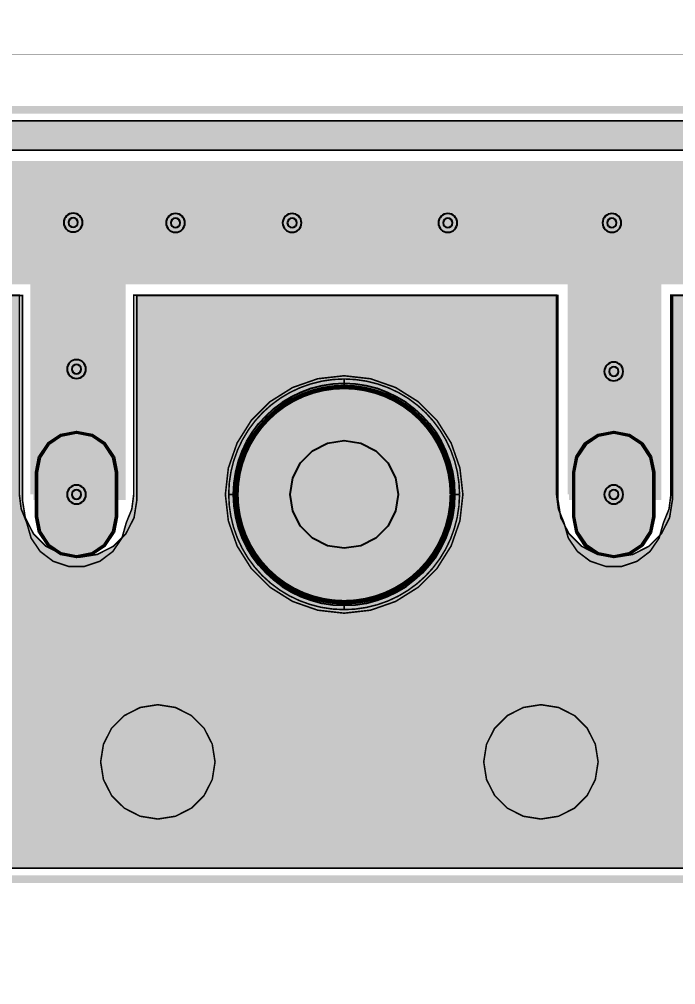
# Model space of a CAD drawing. Header units: millimetres. Extents: x -3 to 303, y -3 to 28.
# Drawn here: x 214.45 to 235.77, y -3.43 to 27.94 of the extents above; entities that cross this region are included whole.
import ezdxf

# ---------------------------------------------------------------- set-up
doc = ezdxf.new("R2010")
doc.units = ezdxf.units.MM
doc.header["$MEASUREMENT"] = 0
for name, color, linetype, true_color in [('Board-Outline-Layer', 7, 'Continuous', 0xff00ff), ('Bottom-Layer', 7, 'Continuous', 0x0000ff), ('Bottom-Paste-Mask-Layer', 7, 'Continuous', 0x800000), ('Bottom-Solder-Mask-Layer', 7, 'Continuous', 0xaa00ff), ('Document-Layer', 7, 'Continuous', 0xffffff), ('Hole-Layer', 7, 'Continuous', 0x222222), ('Mechanical-Layer', 7, 'Continuous', 0xf022f0), ('Multi-Layer', 7, 'Continuous', 0xc0c0c0), ('Top-Layer', 7, 'Continuous', 0xff0000), ('Top-Paste-Mask-Layer', 7, 'Continuous', 0x808080), ('Top-Solder-Mask-Layer', 7, 'Continuous', 0x800080)]:
    doc.layers.add(name, color=color, linetype=linetype, true_color=true_color)

msp = doc.modelspace()

# ---------------------------------------------------------------- hatches: boundary and pattern name
at = {"layer": 'Bottom-Layer'}
for points in [[(299.642, 24.642), (299.642, 17.719), (299.417, 18.168), (299.102, 18.558), (294.668, 22.993), (294.179, 23.367), (293.611, 23.603), (293, 23.683), (8.025, 23.683), (7.415, 23.603), (6.846, 23.367), (6.358, 22.993), (1.67, 18.304), (1.268, 17.767), (1.033, 17.138), (0.985, 16.469), (1.128, 15.813), (1.449, 15.224), (1.924, 14.749), (2.513, 14.428), (3.169, 14.285), (3.838, 14.333), (4.467, 14.567), (5.005, 14.97), (9.002, 18.967), (14.144, 18.967), (14.144, 12.319), (14.235, 11.745), (14.499, 11.227), (14.91, 10.816), (15.428, 10.552), (16.002, 10.461), (16.576, 10.552), (17.094, 10.816), (17.505, 11.227), (17.769, 11.745), (17.86, 12.319), (17.86, 18.967), (32.178, 18.967), (32.178, 12.319), (32.269, 11.745), (32.533, 11.227), (32.944, 10.816), (33.462, 10.552), (34.036, 10.461), (34.61, 10.552), (35.128, 10.816), (35.539, 11.227), (35.803, 11.745), (35.894, 12.319), (35.894, 18.967), (64.309, 18.967), (64.309, 12.319), (64.4, 11.745), (64.664, 11.227), (65.075, 10.816), (65.593, 10.552), (66.167, 10.461), (66.741, 10.552), (67.259, 10.816), (67.67, 11.227), (67.934, 11.745), (68.025, 12.319), (68.025, 18.967), (82.343, 18.967), (82.343, 12.319), (82.434, 11.745), (82.698, 11.227), (83.109, 10.816), (83.627, 10.552), (84.201, 10.461), (84.775, 10.552), (85.293, 10.816), (85.704, 11.227), (85.968, 11.745), (86.059, 12.319), (86.059, 18.967), (94.916, 18.967), (94.916, 16.96), (95.007, 16.386), (95.271, 15.868), (95.682, 15.457), (96.2, 15.193), (96.774, 15.102), (97.348, 15.193), (97.866, 15.457), (98.277, 15.868), (98.541, 16.386), (98.632, 16.96), (98.632, 18.967), (101.647, 18.967), (101.647, 16.96), (101.738, 16.386), (102.002, 15.868), (102.413, 15.457), (102.931, 15.193), (103.505, 15.102), (104.079, 15.193), (104.597, 15.457), (105.008, 15.868), (105.272, 16.386), (105.363, 16.96), (105.363, 18.967), (114.347, 18.967), (114.347, 12.319), (114.438, 11.745), (114.702, 11.227), (115.113, 10.816), (115.631, 10.552), (116.205, 10.461), (116.779, 10.552), (117.297, 10.816), (117.709, 11.227), (117.972, 11.745), (118.063, 12.319), (118.063, 18.967), (132.381, 18.967), (132.381, 12.319), (132.472, 11.745), (132.736, 11.227), (133.147, 10.816), (133.665, 10.552), (134.239, 10.461), (134.813, 10.552), (135.331, 10.816), (135.743, 11.227), (136.006, 11.745), (136.097, 12.319), (136.097, 18.967), (164.639, 18.967), (164.639, 12.319), (164.73, 11.745), (164.994, 11.227), (165.405, 10.816), (165.923, 10.552), (166.497, 10.461), (167.072, 10.552), (167.59, 10.816), (168.001, 11.227), (168.265, 11.745), (168.355, 12.319), (168.355, 18.967), (182.038, 18.967), (182.038, 12.319), (182.129, 11.745), (182.393, 11.227), (182.804, 10.816), (183.322, 10.552), (183.896, 10.461), (184.471, 10.552), (184.989, 10.816), (185.4, 11.227), (185.664, 11.745), (185.755, 12.319), (185.755, 18.967), (194.865, 18.967), (194.865, 16.833), (194.956, 16.259), (195.22, 15.741), (195.631, 15.33), (196.149, 15.066), (196.723, 14.975), (197.298, 15.066), (197.816, 15.33), (198.227, 15.741), (198.491, 16.259), (198.582, 16.833), (198.582, 18.967), (201.596, 18.967), (201.596, 16.891), (201.687, 16.317), (201.951, 15.799), (202.362, 15.388), (202.88, 15.124), (203.454, 15.033), (204.029, 15.124), (204.547, 15.388), (204.958, 15.799), (205.222, 16.317), (205.313, 16.891), (205.313, 18.967), (214.55, 18.967), (214.55, 12.319), (214.641, 11.745), (214.905, 11.227), (215.316, 10.816), (215.834, 10.552), (216.408, 10.461), (216.983, 10.552), (217.501, 10.816), (217.912, 11.227), (218.176, 11.745), (218.267, 12.319), (218.267, 18.967), (231.949, 18.967), (231.949, 12.319), (232.04, 11.745), (232.304, 11.227), (232.715, 10.816), (233.233, 10.552), (233.807, 10.461), (234.382, 10.552), (234.9, 10.816), (235.311, 11.227), (235.575, 11.745), (235.666, 12.319), (235.666, 18.967), (264.461, 18.967), (264.461, 12.319), (264.552, 11.745), (264.816, 11.227), (265.227, 10.816), (265.745, 10.552), (266.32, 10.461), (266.894, 10.552), (267.412, 10.816), (267.823, 11.227), (268.087, 11.745), (268.178, 12.319), (268.178, 18.967), (281.86, 18.967), (281.86, 12.319), (281.951, 11.745), (282.215, 11.227), (282.626, 10.816), (283.144, 10.552), (283.719, 10.461), (284.293, 10.552), (284.811, 10.816), (285.222, 11.227), (285.486, 11.745), (285.577, 12.319), (285.577, 18.967), (292.024, 18.967), (295.767, 15.224), (296.304, 14.822), (296.932, 14.587), (297.601, 14.539), (298.256, 14.681), (298.845, 15.001), (299.32, 15.475), (299.642, 16.063), (299.642, 0.358), (0.358, 0.358), (0.358, 24.642)], [(221.142, 12.5), (221.239, 11.642), (221.524, 10.826), (221.984, 10.095), (222.595, 9.484), (223.326, 9.024), (224.142, 8.739), (225, 8.642), (225.859, 8.739), (226.674, 9.024), (227.406, 9.484), (228.017, 10.095), (228.477, 10.826), (228.762, 11.642), (228.859, 12.5), (228.762, 13.359), (228.477, 14.174), (228.017, 14.906), (227.406, 15.516), (226.674, 15.976), (225.859, 16.261), (225, 16.358), (224.142, 16.261), (223.326, 15.976), (222.595, 15.516), (221.984, 14.906), (221.524, 14.174), (221.239, 13.359)], [(221.5, 12.5, 1), (228.5, 12.5, 1)], [(217.09, 3.81), (217.181, 3.236), (217.445, 2.718), (217.856, 2.307), (218.374, 2.043), (218.948, 1.952), (219.523, 2.043), (220.041, 2.307), (220.452, 2.718), (220.716, 3.236), (220.807, 3.81), (220.716, 4.384), (220.452, 4.902), (220.041, 5.313), (219.523, 5.577), (218.948, 5.668), (218.374, 5.577), (217.856, 5.313), (217.445, 4.902), (217.181, 4.384)], [(229.536, 3.81), (229.627, 3.236), (229.891, 2.718), (230.302, 2.307), (230.82, 2.043), (231.394, 1.952), (231.969, 2.043), (232.487, 2.307), (232.898, 2.718), (233.162, 3.236), (233.253, 3.81), (233.162, 4.384), (232.898, 4.902), (232.487, 5.313), (231.969, 5.577), (231.394, 5.668), (230.82, 5.577), (230.302, 5.313), (229.891, 4.902), (229.627, 4.384)]]:
    msp.add_hatch(color=256, dxfattribs=at).paths.add_polyline_path(points)
at = {"layer": 'Bottom-Paste-Mask-Layer'}
msp.add_hatch(color=256, dxfattribs=at).paths.add_polyline_path([(221.5, 12.5, 1), (228.5, 12.5, 1)])
at = {"layer": 'Bottom-Solder-Mask-Layer'}
msp.add_hatch(color=256, dxfattribs=at).paths.add_polyline_path([(221.399, 12.5, 1), (228.602, 12.5, 1)])
at = {"layer": 'Hole-Layer'}
msp.add_hatch(color=256, dxfattribs=at).paths.add_polyline_path([(224.998, 10.75), (224.457, 10.836), (223.969, 11.084), (223.582, 11.471), (223.334, 11.959), (223.248, 12.5), (223.334, 13.041), (223.582, 13.529), (223.969, 13.916), (224.457, 14.164), (224.998, 14.25), (225.003, 14.25), (225.544, 14.164), (226.032, 13.916), (226.419, 13.529), (226.667, 13.041), (226.753, 12.5), (226.667, 11.959), (226.419, 11.471), (226.032, 11.084), (225.544, 10.836), (225.003, 10.75)])
at = {"layer": 'Multi-Layer'}
for points in [[(221.5, 12.5, 1), (228.5, 12.5, 1)], [(221.5, 12.5, 1), (228.5, 12.5, 1)], [(221.5, 12.5, 1), (228.5, 12.5, 1)], [(217.448, 3.81, 1), (220.448, 3.81, 1)], [(229.894, 3.81, 1), (232.894, 3.81, 1)]]:
    msp.add_hatch(color=256, dxfattribs=at).paths.add_polyline_path(points)
at = {"layer": 'Top-Layer'}
for points in [[(299.642, 12.183), (299.642, 8.557), (299.442, 9.077), (299.079, 9.498), (298.594, 9.773), (298.045, 9.868), (296.585, 9.868), (296.029, 9.77), (295.539, 9.487), (295.175, 9.054), (294.982, 8.523), (294.982, 7.957), (295.175, 7.426), (295.539, 6.993), (296.029, 6.71), (296.585, 6.612), (298.045, 6.612), (298.594, 6.707), (299.079, 6.982), (299.442, 7.403), (299.642, 7.923), (299.642, 0.358), (0.358, 0.358), (0.358, 24.642), (299.642, 24.642), (299.642, 17.147), (299.514, 17.618), (299.291, 18.053), (298.983, 18.433), (294.412, 23.004), (293.924, 23.378), (293.355, 23.614), (292.744, 23.694), (8.016, 23.694), (7.406, 23.614), (6.837, 23.378), (6.349, 23.004), (1.603, 18.258), (1.2, 17.72), (0.966, 17.091), (0.918, 16.422), (1.061, 15.766), (1.382, 15.177), (1.857, 14.702), (2.446, 14.381), (3.102, 14.238), (3.771, 14.286), (4.4, 14.52), (4.937, 14.923), (8.993, 18.978), (14.15, 18.978), (14.15, 13.316), (14.027, 13.856), (13.731, 14.323), (13.295, 14.664), (12.771, 14.839), (11.138, 16.472), (10.981, 16.577), (10.795, 16.614), (8.001, 16.614), (7.815, 16.577), (7.658, 16.472), (4.983, 13.798), (4.519, 14.043), (4, 14.128), (2.54, 14.128), (1.983, 14.03), (1.493, 13.747), (1.13, 13.314), (0.937, 12.783), (0.937, 12.217), (1.13, 11.686), (1.493, 11.253), (1.983, 10.97), (2.54, 10.872), (4, 10.872), (4.502, 10.951), (4.954, 11.181), (5.314, 11.539), (5.546, 11.99), (5.628, 12.492), (5.552, 12.993), (8.202, 15.644), (10.594, 15.644), (11.64, 14.598), (11.243, 14.234), (10.985, 13.761), (10.896, 13.23), (10.896, 11.77), (10.994, 11.213), (11.277, 10.723), (11.71, 10.36), (12.241, 10.167), (12.807, 10.167), (13.338, 10.36), (13.771, 10.723), (14.054, 11.213), (14.152, 11.77), (14.152, 12.408), (14.223, 11.983), (14.39, 11.586), (14.533, 11.081), (14.829, 10.647), (15.248, 10.33), (15.746, 10.163), (16.271, 10.163), (16.768, 10.33), (17.187, 10.647), (17.483, 11.081), (17.626, 11.586), (17.805, 12.027), (17.866, 12.5), (17.866, 18.978), (32.338, 18.978), (32.338, 12.504), (32.366, 12.178), (32.452, 11.862), (32.452, 11.77), (32.535, 11.258), (32.775, 10.797), (33.147, 10.436), (33.614, 10.21), (34.129, 10.143), (34.639, 10.241), (35.092, 10.494), (35.442, 10.878), (35.654, 11.352), (35.826, 11.613), (35.953, 11.9), (35.953, 11.77), (36.051, 11.213), (36.334, 10.723), (36.767, 10.36), (37.298, 10.167), (37.864, 10.167), (38.395, 10.36), (38.828, 10.723), (39.111, 11.213), (39.209, 11.77), (39.209, 13.23), (39.15, 13.666), (38.976, 14.07), (38.7, 14.413), (38.342, 14.669), (39.444, 15.771), (60.124, 15.771), (61.5, 14.395), (61.234, 14.055), (61.067, 13.658), (61.01, 13.23), (61.01, 11.77), (61.108, 11.213), (61.391, 10.723), (61.824, 10.36), (62.355, 10.167), (62.921, 10.167), (63.452, 10.36), (63.885, 10.723), (64.168, 11.213), (64.266, 11.77), (64.266, 13.23), (64.173, 13.774), (63.903, 14.255), (63.488, 14.619), (62.975, 14.823), (62.423, 14.844), (60.668, 16.599), (60.511, 16.704), (60.325, 16.741), (39.243, 16.741), (39.057, 16.704), (38.9, 16.599), (37.238, 14.937), (37.183, 14.872), (37.141, 14.797), (36.678, 14.585), (36.303, 14.239), (36.054, 13.794), (36.054, 18.978), (64.293, 18.978), (64.293, 12.504), (64.345, 12.067), (64.498, 11.655), (64.62, 11.143), (64.898, 10.696), (65.305, 10.362), (65.796, 10.175), (66.322, 10.154), (66.827, 10.302), (67.258, 10.604), (67.571, 11.027), (67.732, 11.528), (67.938, 11.997), (68.009, 12.504), (68.009, 18.978), (82.452, 18.978), (82.452, 12.504), (82.48, 12.178), (82.566, 11.862), (82.566, 11.77), (82.649, 11.258), (82.889, 10.797), (83.261, 10.436), (83.729, 10.21), (84.243, 10.143), (84.753, 10.241), (85.206, 10.494), (85.556, 10.878), (85.768, 11.352), (85.941, 11.613), (86.067, 11.9), (86.067, 11.77), (86.165, 11.213), (86.448, 10.723), (86.881, 10.36), (87.412, 10.167), (87.978, 10.167), (88.509, 10.36), (88.942, 10.723), (89.225, 11.213), (89.323, 11.77), (89.323, 13.23), (89.223, 13.794), (88.933, 14.288), (88.489, 14.651), (89.482, 15.644), (92.001, 15.644), (94.46, 13.185), (94.317, 12.663), (94.353, 12.122), (94.565, 11.624), (94.928, 11.222), (95.403, 10.962), (95.937, 10.872), (97.397, 10.872), (97.905, 10.953), (98.362, 11.188), (98.723, 11.555), (98.951, 12.015), (101.224, 12.015), (101.453, 11.555), (101.814, 11.188), (102.271, 10.953), (102.778, 10.872), (104.238, 10.872), (104.76, 10.958), (105.226, 11.206), (105.589, 11.591), (105.809, 12.071), (105.863, 12.597), (105.747, 13.112), (108.278, 15.644), (110.924, 15.644), (111.932, 14.636), (111.502, 14.273), (111.221, 13.785), (111.124, 13.23), (111.124, 11.77), (111.222, 11.213), (111.505, 10.723), (111.938, 10.36), (112.469, 10.167), (113.035, 10.167), (113.566, 10.36), (113.999, 10.723), (114.282, 11.213), (114.38, 11.77), (114.38, 12.408), (114.451, 11.983), (114.619, 11.586), (114.761, 11.081), (115.057, 10.647), (115.476, 10.33), (115.974, 10.163), (116.499, 10.163), (116.996, 10.33), (117.415, 10.647), (117.711, 11.081), (117.854, 11.586), (118.033, 12.027), (118.094, 12.5), (118.094, 18.978), (132.387, 18.978), (132.387, 12.5), (132.448, 12.027), (132.628, 11.586), (132.77, 11.081), (133.066, 10.647), (133.485, 10.33), (133.983, 10.163), (134.508, 10.163), (135.005, 10.33), (135.424, 10.647), (135.72, 11.081), (135.863, 11.586), (136.042, 12.027), (136.103, 12.5), (136.103, 18.978), (164.639, 18.978), (164.639, 12.935), (164.588, 12.474), (164.652, 12.015), (164.828, 11.586), (164.969, 11.085), (165.26, 10.654), (165.673, 10.337), (166.164, 10.166), (166.685, 10.16), (167.181, 10.317), (167.601, 10.623), (167.904, 11.046), (168.058, 11.543), (168.28, 12.026), (168.355, 12.552), (168.355, 18.978), (182.041, 18.978), (182.041, 12.5), (182.102, 12.027), (182.282, 11.586), (182.424, 11.081), (182.72, 10.647), (183.139, 10.33), (183.637, 10.163), (184.162, 10.163), (184.66, 10.33), (185.078, 10.647), (185.374, 11.081), (185.517, 11.586), (185.696, 12.027), (185.758, 12.5), (185.758, 18.978), (194.852, 18.978), (194.852, 17.764), (194.537, 17.345), (194.372, 16.848), (194.374, 16.324), (194.542, 15.827), (194.858, 15.41), (195.291, 15.115), (195.796, 14.972), (196.237, 14.793), (196.71, 14.732), (197.182, 14.793), (197.624, 14.972), (198.128, 15.115), (198.561, 15.41), (198.878, 15.827), (199.046, 16.324), (199.048, 16.848), (198.882, 17.345), (198.568, 17.764), (198.568, 18.978), (201.569, 18.978), (201.569, 17.876), (201.224, 17.51), (201.007, 17.056), (200.939, 16.558), (201.027, 16.063), (201.261, 15.618), (201.62, 15.265), (202.07, 15.04), (202.567, 14.962), (202.826, 14.962), (203.427, 14.862), (204.028, 14.962), (204.544, 15.046), (205.007, 15.29), (205.368, 15.667), (205.592, 16.14), (205.654, 16.659), (205.548, 17.171), (205.285, 17.623), (205.285, 18.978), (214.448, 18.978), (214.448, 12.5), (214.509, 12.027), (214.688, 11.586), (214.831, 11.081), (215.127, 10.647), (215.546, 10.33), (216.043, 10.163), (216.568, 10.163), (217.066, 10.33), (217.485, 10.647), (217.781, 11.081), (217.924, 11.586), (218.103, 12.027), (218.164, 12.5), (218.164, 18.978), (231.901, 18.978), (231.901, 12.5), (231.962, 12.027), (232.142, 11.586), (232.285, 11.081), (232.581, 10.647), (232.999, 10.33), (233.497, 10.163), (234.022, 10.163), (234.52, 10.33), (234.938, 10.647), (235.234, 11.081), (235.377, 11.586), (235.556, 12.027), (235.618, 12.5), (235.618, 18.978), (264.435, 18.978), (264.435, 12.5), (264.496, 12.027), (264.675, 11.586), (264.818, 11.081), (265.114, 10.647), (265.533, 10.33), (266.03, 10.163), (266.555, 10.163), (267.053, 10.33), (267.472, 10.647), (267.768, 11.081), (267.911, 11.586), (268.09, 12.027), (268.151, 12.5), (268.151, 18.978), (281.888, 18.978), (281.888, 12.5), (281.95, 12.027), (282.129, 11.586), (282.272, 11.081), (282.568, 10.647), (282.986, 10.33), (283.484, 10.163), (284.009, 10.163), (284.507, 10.33), (284.925, 10.647), (285.222, 11.081), (285.364, 11.586), (285.544, 12.027), (285.605, 12.5), (285.605, 18.978), (291.768, 18.978), (295.648, 15.098), (296.162, 14.708), (296.762, 14.473), (297.403, 14.409), (298.038, 14.52), (298.619, 14.8), (299.102, 15.226), (299.452, 15.767), (299.642, 16.383), (299.642, 12.817), (299.442, 13.337), (299.079, 13.758), (298.594, 14.033), (298.045, 14.128), (296.585, 14.128), (296.255, 14.094), (295.938, 13.994), (293.46, 16.472), (293.302, 16.577), (293.117, 16.614), (289.307, 16.614), (289.121, 16.577), (288.964, 16.472), (287.324, 14.832), (286.794, 14.638), (286.363, 14.274), (286.082, 13.786), (285.984, 13.23), (285.984, 11.77), (286.082, 11.213), (286.365, 10.723), (286.798, 10.36), (287.329, 10.167), (287.895, 10.167), (288.426, 10.36), (288.859, 10.723), (289.142, 11.213), (289.24, 11.77), (289.24, 13.23), (289.148, 13.769), (288.883, 14.247), (288.475, 14.611), (289.508, 15.644), (292.916, 15.644), (295.202, 13.358), (295.008, 12.905), (294.96, 12.415), (295.059, 11.932), (295.299, 11.502), (295.656, 11.163), (296.099, 10.946), (296.585, 10.872), (298.045, 10.872), (298.594, 10.967), (299.079, 11.242), (299.442, 11.663)], [(221.142, 12.5), (221.239, 11.642), (221.524, 10.826), (221.984, 10.095), (222.595, 9.484), (223.326, 9.024), (224.142, 8.739), (225, 8.642), (225.859, 8.739), (226.674, 9.024), (227.406, 9.484), (228.017, 10.095), (228.477, 10.826), (228.762, 11.642), (228.859, 12.5), (228.762, 13.359), (228.477, 14.174), (228.017, 14.906), (227.406, 15.516), (226.674, 15.976), (225.859, 16.261), (225, 16.358), (224.142, 16.261), (223.326, 15.976), (222.595, 15.516), (221.984, 14.906), (221.524, 14.174), (221.239, 13.359)], [(221.5, 12.5, 1), (228.5, 12.5, 1)], [(217.576, 11.77), (217.479, 11.284), (217.204, 10.872), (216.792, 10.597), (216.306, 10.5), (215.82, 10.597), (215.408, 10.872), (215.133, 11.284), (215.036, 11.77), (215.036, 13.23), (215.133, 13.716), (215.408, 14.128), (215.82, 14.403), (216.306, 14.5), (216.792, 14.403), (217.204, 14.128), (217.479, 13.716), (217.576, 13.23)], [(235.029, 11.77), (234.933, 11.284), (234.657, 10.872), (234.245, 10.597), (233.759, 10.5), (233.273, 10.597), (232.861, 10.872), (232.586, 11.284), (232.489, 11.77), (232.489, 13.23), (232.586, 13.716), (232.861, 14.128), (233.273, 14.403), (233.759, 14.5), (234.245, 14.403), (234.657, 14.128), (234.933, 13.716), (235.029, 13.23)], [(217.09, 3.81), (217.181, 3.236), (217.445, 2.718), (217.856, 2.307), (218.374, 2.043), (218.948, 1.952), (219.523, 2.043), (220.041, 2.307), (220.452, 2.718), (220.716, 3.236), (220.807, 3.81), (220.716, 4.384), (220.452, 4.902), (220.041, 5.313), (219.523, 5.577), (218.948, 5.668), (218.374, 5.577), (217.856, 5.313), (217.445, 4.902), (217.181, 4.384)], [(229.536, 3.81), (229.627, 3.236), (229.891, 2.718), (230.302, 2.307), (230.82, 2.043), (231.394, 1.952), (231.969, 2.043), (232.487, 2.307), (232.898, 2.718), (233.162, 3.236), (233.253, 3.81), (233.162, 4.384), (232.898, 4.902), (232.487, 5.313), (231.969, 5.577), (231.394, 5.668), (230.82, 5.577), (230.302, 5.313), (229.891, 4.902), (229.627, 4.384)]]:
    msp.add_hatch(color=256, dxfattribs=at).paths.add_polyline_path(points)
at = {"layer": 'Top-Paste-Mask-Layer'}
for points in [[(221.5, 12.5, 1), (228.5, 12.5, 1)], [(217.576, 11.77), (217.479, 11.284), (217.204, 10.872), (216.792, 10.597), (216.306, 10.5), (215.82, 10.597), (215.408, 10.872), (215.133, 11.284), (215.036, 11.77), (215.036, 13.23), (215.133, 13.716), (215.408, 14.128), (215.82, 14.403), (216.306, 14.5), (216.792, 14.403), (217.204, 14.128), (217.479, 13.716), (217.576, 13.23)], [(235.029, 11.77), (234.933, 11.284), (234.657, 10.872), (234.245, 10.597), (233.759, 10.5), (233.273, 10.597), (232.861, 10.872), (232.586, 11.284), (232.489, 11.77), (232.489, 13.23), (232.586, 13.716), (232.861, 14.128), (233.273, 14.403), (233.759, 14.5), (234.245, 14.403), (234.657, 14.128), (234.933, 13.716), (235.029, 13.23)]]:
    msp.add_hatch(color=256, dxfattribs=at).paths.add_polyline_path(points)
at = {"layer": 'Top-Solder-Mask-Layer'}
for points in [[(221.399, 12.5, 1), (228.602, 12.5, 1)], [(217.627, 11.77), (217.526, 11.265), (217.24, 10.836), (216.811, 10.55), (216.306, 10.449), (215.8, 10.55), (215.372, 10.836), (215.086, 11.265), (214.985, 11.77), (214.985, 13.23), (215.086, 13.735), (215.372, 14.164), (215.8, 14.45), (216.306, 14.551), (216.811, 14.45), (217.24, 14.164), (217.526, 13.735), (217.627, 13.23)], [(235.08, 11.77), (234.98, 11.265), (234.693, 10.836), (234.265, 10.55), (233.759, 10.449), (233.254, 10.55), (232.826, 10.836), (232.539, 11.265), (232.439, 11.77), (232.439, 13.23), (232.539, 13.735), (232.826, 14.164), (233.254, 14.45), (233.759, 14.551), (234.265, 14.45), (234.693, 14.164), (234.98, 13.735), (235.08, 13.23)]]:
    msp.add_hatch(color=256, dxfattribs=at).paths.add_polyline_path(points)

# ---------------------------------------------------------------- linework, layer by layer
at = {"layer": 'Board-Outline-Layer', "const_width": 0.254}
msp.add_lwpolyline([(0, 0), (0, 25), (300.001, 25), (300.001, 0)], close=True, dxfattribs=at)
at = {"layer": 'Bottom-Layer'}
for points, const_width in [([(-1.778, -2.54), (-1.778, 26.797), (301.88, 26.797), (301.88, -2.54)], 0.00508), ([(221.142, 12.5), (221.239, 11.642), (221.524, 10.826), (221.984, 10.095), (222.595, 9.484), (223.326, 9.024), (224.142, 8.739), (225, 8.642), (225.859, 8.739), (226.674, 9.024), (227.406, 9.484), (228.017, 10.095), (228.477, 10.826), (228.762, 11.642), (228.859, 12.5), (228.762, 13.359), (228.477, 14.174), (228.017, 14.906), (227.406, 15.516), (226.674, 15.976), (225.859, 16.261), (225, 16.358), (224.142, 16.261), (223.326, 15.976), (222.595, 15.516), (221.984, 14.906), (221.524, 14.174), (221.239, 13.359)], 0.0508), ([(217.09, 3.81), (217.181, 3.236), (217.445, 2.718), (217.856, 2.307), (218.374, 2.043), (218.948, 1.952), (219.523, 2.043), (220.041, 2.307), (220.452, 2.718), (220.716, 3.236), (220.807, 3.81), (220.716, 4.384), (220.452, 4.902), (220.041, 5.313), (219.523, 5.577), (218.948, 5.668), (218.374, 5.577), (217.856, 5.313), (217.445, 4.902), (217.181, 4.384)], 0.0508), ([(229.536, 3.81), (229.627, 3.236), (229.891, 2.718), (230.302, 2.307), (230.82, 2.043), (231.394, 1.952), (231.969, 2.043), (232.487, 2.307), (232.898, 2.718), (233.162, 3.236), (233.253, 3.81), (233.162, 4.384), (232.898, 4.902), (232.487, 5.313), (231.969, 5.577), (231.394, 5.668), (230.82, 5.577), (230.302, 5.313), (229.891, 4.902), (229.627, 4.384)], 0.0508)]:
    msp.add_lwpolyline(points, close=True, dxfattribs=dict(at, const_width=const_width))
for points, const_width in [([(0.358, 24.642), (299.642, 24.642), (299.642, 17.719), (299.417, 18.168), (299.102, 18.558), (294.668, 22.993), (294.179, 23.367), (293.611, 23.603), (293, 23.683), (8.025, 23.683)], 0.0508), ([(212.064, 21.325), (219.521, 21.325)], 4), ([(219.521, 21.325), (223.308, 21.325)], 4), ([(223.308, 21.325), (228.369, 21.325)], 4), ([(228.369, 21.325), (233.701, 21.325)], 4), ([(233.701, 21.325), (255.995, 21.325)], 4), ([(216.408, 20.32), (216.408, 12.319)], 3), ([(233.807, 20.32), (233.807, 12.319)], 3), ([(205.313, 18.967), (214.55, 18.967), (214.55, 12.319), (214.641, 11.745), (214.905, 11.227), (215.316, 10.816), (215.834, 10.552), (216.408, 10.461), (216.983, 10.552), (217.501, 10.816), (217.912, 11.227), (218.176, 11.745), (218.267, 12.319), (218.267, 18.967), (231.949, 18.967), (231.949, 12.319), (232.04, 11.745), (232.304, 11.227), (232.715, 10.816), (233.233, 10.552), (233.807, 10.461), (234.382, 10.552), (234.9, 10.816), (235.311, 11.227), (235.575, 11.745), (235.666, 12.319), (235.666, 18.967), (264.461, 18.967)], 0.0508), ([(225, 15.997), (225, 16.257)], 0.0508), ([(221.503, 12.5), (221.244, 12.5)], 0.0508), ([(228.498, 12.5), (228.757, 12.5)], 0.0508), ([(225, 9.003), (225, 8.743)], 0.0508), ([(299.642, 0.358), (0.358, 0.358)], 0.0508)]:
    msp.add_lwpolyline(points, dxfattribs=dict(at, const_width=const_width))
msp.add_lwpolyline([(221.5, 12.5, 1), (228.5, 12.5), (228.5, 12.5, 1), (221.5, 12.5)], format="xyb", dxfattribs=at)
at = {"layer": 'Bottom-Paste-Mask-Layer'}
msp.add_lwpolyline([(221.5, 12.5, 1), (228.5, 12.5), (228.5, 12.5, 1), (221.5, 12.5)], format="xyb", dxfattribs=at)
at = {"layer": 'Bottom-Solder-Mask-Layer'}
msp.add_lwpolyline([(221.399, 12.5, 1), (228.602, 12.5), (228.602, 12.5, 1), (221.399, 12.5)], format="xyb", dxfattribs=at)
at = {"layer": 'Document-Layer', "const_width": 0.15}
msp.add_lwpolyline([(228.5, 12.5, 0.999), (221.501, 12.496, 0.999), (228.5, 12.491)], format="xyb", dxfattribs=at)
msp.add_lwpolyline([(228.5, 12.5, 0.999), (221.501, 12.496, 0.999), (228.5, 12.491)], format="xyb", dxfattribs=at)
at = {"layer": 'Hole-Layer'}
for points in [[(216.046, 21.336, 1), (216.351, 21.336), (216.351, 21.336, 1), (216.046, 21.336)], [(219.369, 21.325, 1), (219.674, 21.325), (219.674, 21.325, 1), (219.369, 21.325)], [(223.155, 21.325, 1), (223.46, 21.325), (223.46, 21.325, 1), (223.155, 21.325)], [(228.217, 21.325, 1), (228.522, 21.325), (228.522, 21.325, 1), (228.217, 21.325)], [(233.549, 21.325, 1), (233.854, 21.325), (233.854, 21.325, 1), (233.549, 21.325)], [(216.153, 16.575, 1), (216.458, 16.575), (216.458, 16.575, 1), (216.153, 16.575)], [(233.607, 16.498, 1), (233.912, 16.498), (233.912, 16.498, 1), (233.607, 16.498)], [(216.153, 12.5, 1), (216.458, 12.5), (216.458, 12.5, 1), (216.153, 12.5)], [(233.607, 12.5, 1), (233.912, 12.5), (233.912, 12.5, 1), (233.607, 12.5)]]:
    msp.add_lwpolyline(points, format="xyb", dxfattribs=at)
msp.add_lwpolyline([(224.998, 10.75), (224.457, 10.836), (223.969, 11.084), (223.582, 11.471), (223.334, 11.959), (223.248, 12.5), (223.334, 13.041), (223.582, 13.529), (223.969, 13.916), (224.457, 14.164), (224.998, 14.25), (225.003, 14.25), (225.544, 14.164), (226.032, 13.916), (226.419, 13.529), (226.667, 13.041), (226.753, 12.5), (226.667, 11.959), (226.419, 11.471), (226.032, 11.084), (225.544, 10.836), (225.003, 10.75)], close=True, dxfattribs=at)
at = {"layer": 'Mechanical-Layer', "const_width": 0.05}
msp.add_lwpolyline([(228.75, 12.5, 0.999), (221.251, 12.516, 0.999), (228.75, 12.491)], format="xyb", dxfattribs=at)
msp.add_lwpolyline([(228.75, 12.5, 0.999), (221.251, 12.516, 0.999), (228.75, 12.491)], format="xyb", dxfattribs=at)
at = {"layer": 'Multi-Layer'}
for points in [[(215.893, 21.336, 1), (216.503, 21.336), (216.503, 21.336, 1), (215.893, 21.336)], [(219.216, 21.325, 1), (219.826, 21.325), (219.826, 21.325, 1), (219.216, 21.325)], [(223.003, 21.325, 1), (223.613, 21.325), (223.613, 21.325, 1), (223.003, 21.325)], [(228.064, 21.325, 1), (228.674, 21.325), (228.674, 21.325, 1), (228.064, 21.325)], [(233.396, 21.325, 1), (234.006, 21.325), (234.006, 21.325, 1), (233.396, 21.325)], [(216.001, 16.575, 1), (216.611, 16.575), (216.611, 16.575, 1), (216.001, 16.575)], [(233.454, 16.498, 1), (234.064, 16.498), (234.064, 16.498, 1), (233.454, 16.498)], [(221.5, 12.5, 1), (228.5, 12.5), (228.5, 12.5, 1), (221.5, 12.5)], [(221.5, 12.5, 1), (228.5, 12.5), (228.5, 12.5, 1), (221.5, 12.5)], [(221.5, 12.5, 1), (228.5, 12.5), (228.5, 12.5, 1), (221.5, 12.5)], [(216.001, 12.5, 1), (216.611, 12.5), (216.611, 12.5, 1), (216.001, 12.5)], [(233.454, 12.5, 1), (234.064, 12.5), (234.064, 12.5, 1), (233.454, 12.5)]]:
    msp.add_lwpolyline(points, format="xyb", dxfattribs=at)
at = {"layer": 'Multi-Layer', "const_width": 0.645}
for points in [[(217.448, 3.81, 1), (220.448, 3.81, 1)], [(229.894, 3.81, 1), (232.894, 3.81, 1)]]:
    msp.add_lwpolyline(points, format="xyb", close=True, dxfattribs=at)
at = {"layer": 'Top-Layer'}
for points, const_width in [([(-2.921, -3.429), (-2.921, 27.94), (302.896, 27.94), (302.896, -3.429)], 0.00508), ([(221.142, 12.5), (221.239, 11.642), (221.524, 10.826), (221.984, 10.095), (222.595, 9.484), (223.326, 9.024), (224.142, 8.739), (225, 8.642), (225.859, 8.739), (226.674, 9.024), (227.406, 9.484), (228.017, 10.095), (228.477, 10.826), (228.762, 11.642), (228.859, 12.5), (228.762, 13.359), (228.477, 14.174), (228.017, 14.906), (227.406, 15.516), (226.674, 15.976), (225.859, 16.261), (225, 16.358), (224.142, 16.261), (223.326, 15.976), (222.595, 15.516), (221.984, 14.906), (221.524, 14.174), (221.239, 13.359)], 0.0508), ([(217.09, 3.81), (217.181, 3.236), (217.445, 2.718), (217.856, 2.307), (218.374, 2.043), (218.948, 1.952), (219.523, 2.043), (220.041, 2.307), (220.452, 2.718), (220.716, 3.236), (220.807, 3.81), (220.716, 4.384), (220.452, 4.902), (220.041, 5.313), (219.523, 5.577), (218.948, 5.668), (218.374, 5.577), (217.856, 5.313), (217.445, 4.902), (217.181, 4.384)], 0.0508), ([(229.536, 3.81), (229.627, 3.236), (229.891, 2.718), (230.302, 2.307), (230.82, 2.043), (231.394, 1.952), (231.969, 2.043), (232.487, 2.307), (232.898, 2.718), (233.162, 3.236), (233.253, 3.81), (233.162, 4.384), (232.898, 4.902), (232.487, 5.313), (231.969, 5.577), (231.394, 5.668), (230.82, 5.577), (230.302, 5.313), (229.891, 4.902), (229.627, 4.384)], 0.0508)]:
    msp.add_lwpolyline(points, close=True, dxfattribs=dict(at, const_width=const_width))
for points, const_width in [([(0.358, 24.642), (299.642, 24.642), (299.642, 17.147), (299.514, 17.618), (299.291, 18.053), (298.983, 18.433), (294.412, 23.004), (293.924, 23.378), (293.355, 23.614), (292.744, 23.694), (8.016, 23.694)], 0.0508), ([(216.467, 21.336), (203.427, 21.336)], 4), ([(216.467, 21.336), (241.042, 21.336)], 4), ([(216.306, 21.175), (216.467, 21.336)], 3), ([(216.306, 16.575), (216.306, 21.175)], 3), ([(233.759, 21.034), (233.807, 21.082)], 3), ([(233.759, 16.498), (233.759, 21.034)], 3), ([(205.285, 18.978), (214.448, 18.978), (214.448, 12.5), (214.509, 12.027), (214.688, 11.586), (214.831, 11.081), (215.127, 10.647), (215.546, 10.33), (216.043, 10.163), (216.568, 10.163), (217.066, 10.33), (217.485, 10.647), (217.781, 11.081), (217.924, 11.586), (218.103, 12.027), (218.164, 12.5), (218.164, 18.978), (231.901, 18.978), (231.901, 12.5), (231.962, 12.027), (232.142, 11.586), (232.285, 11.081), (232.581, 10.647), (232.999, 10.33), (233.497, 10.163), (234.022, 10.163), (234.52, 10.33), (234.938, 10.647), (235.234, 11.081), (235.377, 11.586), (235.556, 12.027), (235.618, 12.5), (235.618, 18.978), (264.435, 18.978)], 0.0508), ([(216.306, 12.5), (216.306, 16.575)], 3), ([(233.759, 12.5), (233.759, 16.498)], 3), ([(225, 15.997), (225, 16.257)], 0.0508), ([(221.503, 12.5), (221.244, 12.5)], 0.0508), ([(228.498, 12.5), (228.757, 12.5)], 0.0508), ([(225, 9.003), (225, 8.743)], 0.0508), ([(299.642, 0.358), (0.358, 0.358)], 0.0508)]:
    msp.add_lwpolyline(points, dxfattribs=dict(at, const_width=const_width))
msp.add_lwpolyline([(221.5, 12.5, 1), (228.5, 12.5), (228.5, 12.5, 1), (221.5, 12.5)], format="xyb", dxfattribs=at)
for points in [[(217.576, 11.77), (217.479, 11.284), (217.204, 10.872), (216.792, 10.597), (216.306, 10.5), (215.82, 10.597), (215.408, 10.872), (215.133, 11.284), (215.036, 11.77), (215.036, 13.23), (215.133, 13.716), (215.408, 14.128), (215.82, 14.403), (216.306, 14.5), (216.792, 14.403), (217.204, 14.128), (217.479, 13.716), (217.576, 13.23)], [(235.029, 11.77), (234.933, 11.284), (234.657, 10.872), (234.245, 10.597), (233.759, 10.5), (233.273, 10.597), (232.861, 10.872), (232.586, 11.284), (232.489, 11.77), (232.489, 13.23), (232.586, 13.716), (232.861, 14.128), (233.273, 14.403), (233.759, 14.5), (234.245, 14.403), (234.657, 14.128), (234.933, 13.716), (235.029, 13.23)]]:
    msp.add_lwpolyline(points, close=True, dxfattribs=at)
at = {"layer": 'Top-Paste-Mask-Layer'}
msp.add_lwpolyline([(221.5, 12.5, 1), (228.5, 12.5), (228.5, 12.5, 1), (221.5, 12.5)], format="xyb", dxfattribs=at)
for points in [[(217.576, 11.77), (217.479, 11.284), (217.204, 10.872), (216.792, 10.597), (216.306, 10.5), (215.82, 10.597), (215.408, 10.872), (215.133, 11.284), (215.036, 11.77), (215.036, 13.23), (215.133, 13.716), (215.408, 14.128), (215.82, 14.403), (216.306, 14.5), (216.792, 14.403), (217.204, 14.128), (217.479, 13.716), (217.576, 13.23)], [(235.029, 11.77), (234.933, 11.284), (234.657, 10.872), (234.245, 10.597), (233.759, 10.5), (233.273, 10.597), (232.861, 10.872), (232.586, 11.284), (232.489, 11.77), (232.489, 13.23), (232.586, 13.716), (232.861, 14.128), (233.273, 14.403), (233.759, 14.5), (234.245, 14.403), (234.657, 14.128), (234.933, 13.716), (235.029, 13.23)]]:
    msp.add_lwpolyline(points, close=True, dxfattribs=at)
at = {"layer": 'Top-Solder-Mask-Layer'}
msp.add_lwpolyline([(221.399, 12.5, 1), (228.602, 12.5), (228.602, 12.5, 1), (221.399, 12.5)], format="xyb", dxfattribs=at)
for points in [[(217.627, 11.77), (217.526, 11.265), (217.24, 10.836), (216.811, 10.55), (216.306, 10.449), (215.8, 10.55), (215.372, 10.836), (215.086, 11.265), (214.985, 11.77), (214.985, 13.23), (215.086, 13.735), (215.372, 14.164), (215.8, 14.45), (216.306, 14.551), (216.811, 14.45), (217.24, 14.164), (217.526, 13.735), (217.627, 13.23)], [(235.08, 11.77), (234.98, 11.265), (234.693, 10.836), (234.265, 10.55), (233.759, 10.449), (233.254, 10.55), (232.826, 10.836), (232.539, 11.265), (232.439, 11.77), (232.439, 13.23), (232.539, 13.735), (232.826, 14.164), (233.254, 14.45), (233.759, 14.551), (234.265, 14.45), (234.693, 14.164), (234.98, 13.735), (235.08, 13.23)]]:
    msp.add_lwpolyline(points, close=True, dxfattribs=at)

doc.saveas('drawing.dxf')
